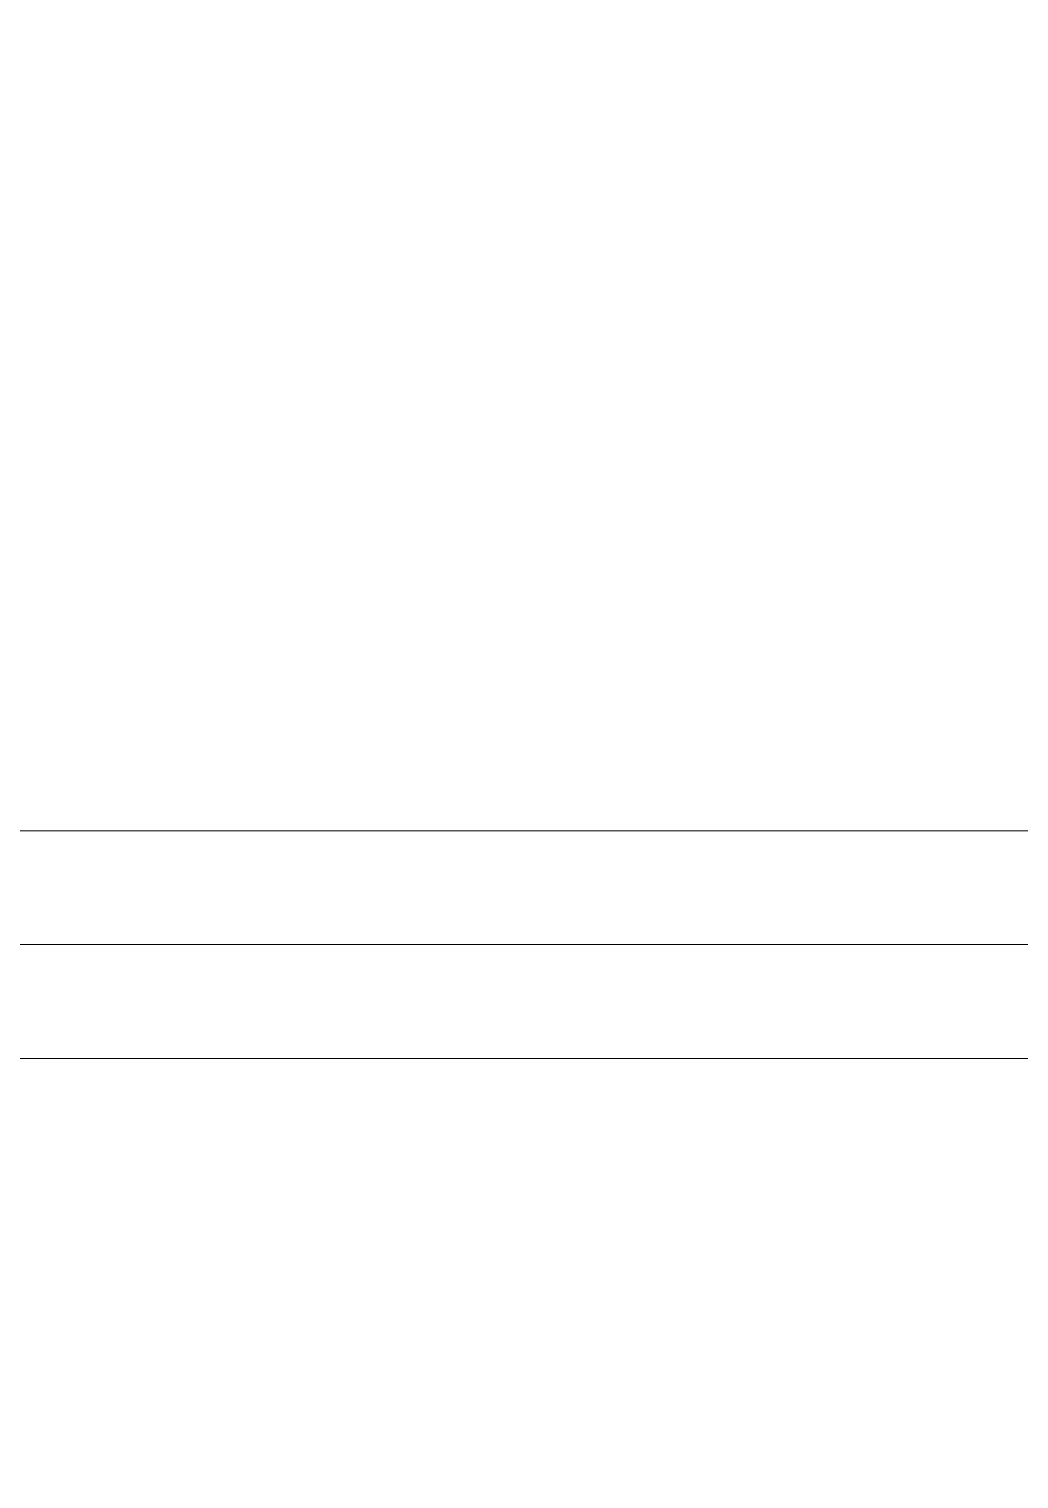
# Model space of a CAD drawing. Header units: millimetres. Extents: x 0 to 1680, y 0 to 594.
# Drawn here: x 368.2 to 375.16, y 524.63 to 534.8 of the extents above; entities that cross this region are included whole.
import ezdxf

# ---------------------------------------------------------------- set-up
doc = ezdxf.new("R2010")
doc.units = ezdxf.units.MM
doc.linetypes.add('K5LT_THIN_INCLUDED_TO_HATCHING', pattern=[0])
doc.layers.add('Системный слой', color=7, linetype='Continuous')

# ---------------------------------------------------------------- blocks, each defined once
blk = doc.blocks.new('U1672')
at = {"layer": 'Системный слой', "color": 7, "linetype": 'K5LT_THIN_INCLUDED_TO_HATCHING', "lineweight": 13}
for p, q in [((367.618, 529.177), (388.618, 529.177)), ((367.618, 528.377), (388.618, 528.377)), ((388.618, 527.577), (367.618, 527.577))]:
    blk.add_line(p, q, dxfattribs=at)
blk = doc.blocks.new('U1686')
at = {"layer": 'Системный слой', "color": 7, "linetype": 'K5LT_THIN_INCLUDED_TO_HATCHING', "lineweight": 13}
for p, q in [((367.618, 529.177), (388.618, 529.177)), ((367.618, 528.377), (388.618, 528.377)), ((388.618, 527.577), (367.618, 527.577))]:
    blk.add_line(p, q, dxfattribs=at)

msp = doc.modelspace()

# ---------------------------------------------------------------- block references
at = {"layer": 'Системный слой'}
for name in ['U1672', 'U1686']:
    msp.add_blockref(name, (0, 0), dxfattribs=at)

doc.saveas('drawing.dxf')
